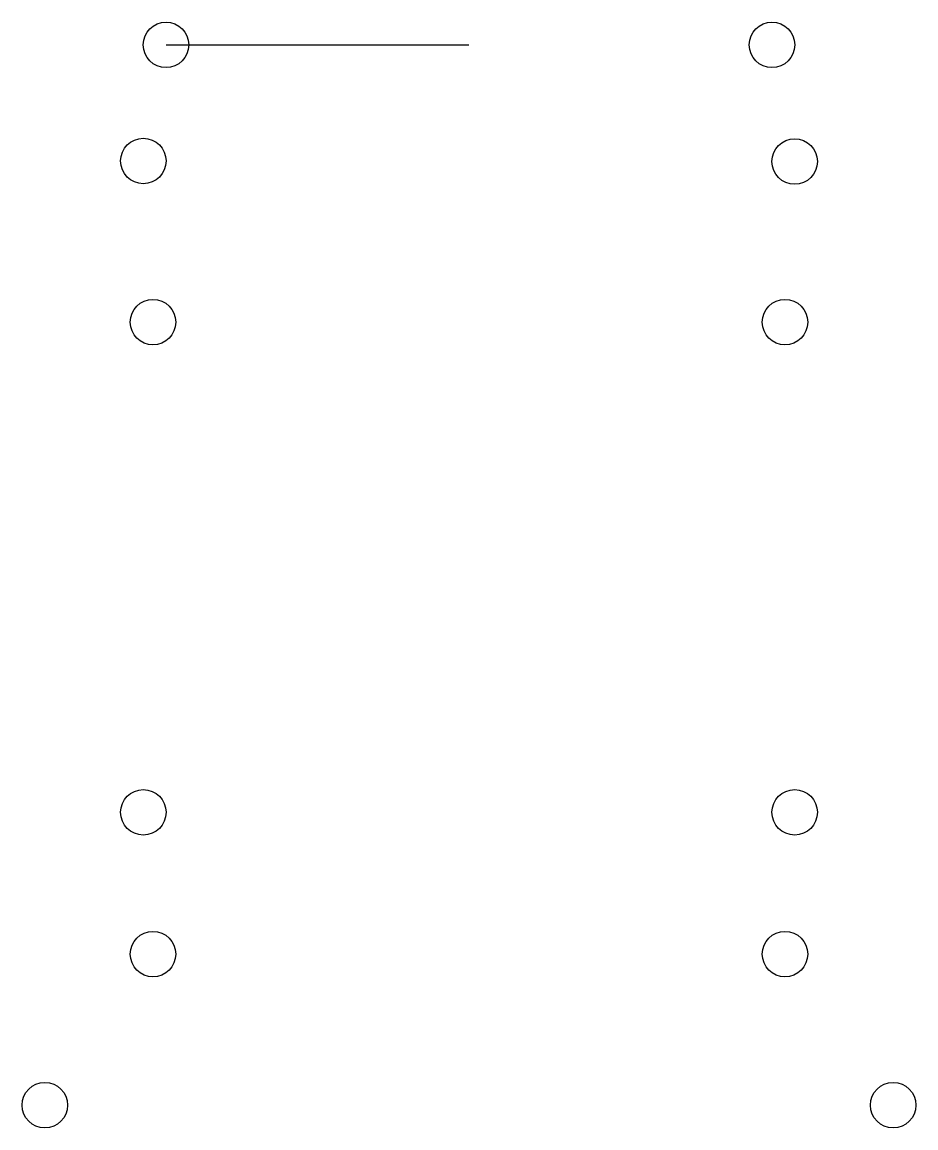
# Model space of a CAD drawing. Header units: millimetres. Extents: x 947 to 2426, y 892 to 3220.
# Drawn here: x 2366.7 to 2425.7, y 3146.7 to 3219.7 of the extents above.
import ezdxf

# ---------------------------------------------------------------- set-up
doc = ezdxf.new("R2010")
doc.units = ezdxf.units.MM

msp = doc.modelspace()

# ---------------------------------------------------------------- linework, layer by layer
msp.add_line((2376.226, 3218.192), (2396.226, 3218.192))
for centre in [(2376.226, 3218.192), (2416.226, 3218.192), (2374.726, 3210.526), (2417.726, 3210.49), (2375.366, 3199.885), (2417.086, 3199.885), (2374.726, 3167.526), (2417.726, 3167.526), (2375.366, 3158.166), (2417.086, 3158.166), (2368.226, 3148.192), (2424.226, 3148.192)]:
    msp.add_circle(centre, 1.5)

doc.saveas('drawing.dxf')
